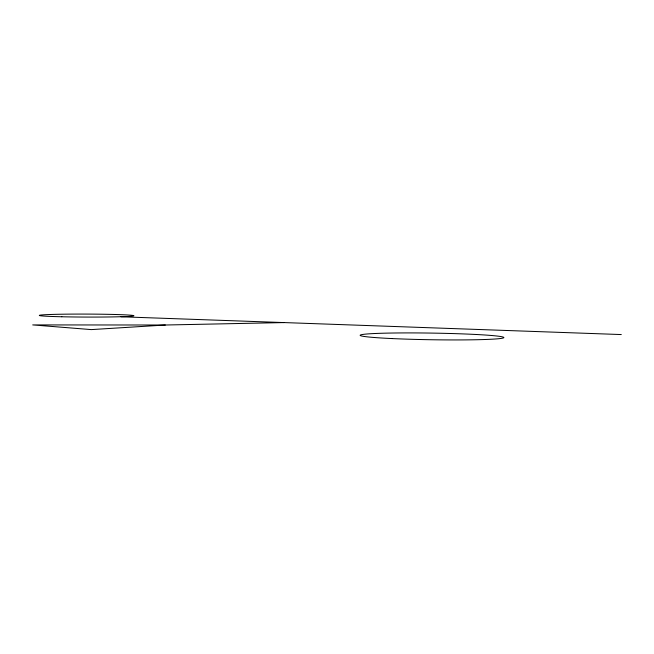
<?xml version="1.0" encoding="UTF-8"?>
<svg xmlns="http://www.w3.org/2000/svg" width="654" height="654" viewBox="0 0 654 654"><rect width="100%" height="100%" fill="white"/><g stroke="black" fill="none" stroke-linecap="round" stroke-linejoin="round"><path stroke-width="0.98" d="M165.315 325.013L91.331 329.6L32.7 324.915L165.315 325.013L284.081 322.577M121.006 316.781L621.3 334.562M392.122 338.568A71.85 3.327 0.9 0 0 503.719 337.75A71.85 3.327 0.9 0 0 400.24 332.943A71.85 3.327 0.9 0 0 392.122 338.568M61.819 316.765A47.423 1.496 0.2 0 0 133.907 315.768A47.423 1.496 0.2 0 0 63.773 314.19A47.423 1.496 0.2 0 0 61.819 316.765"/></g></svg>
